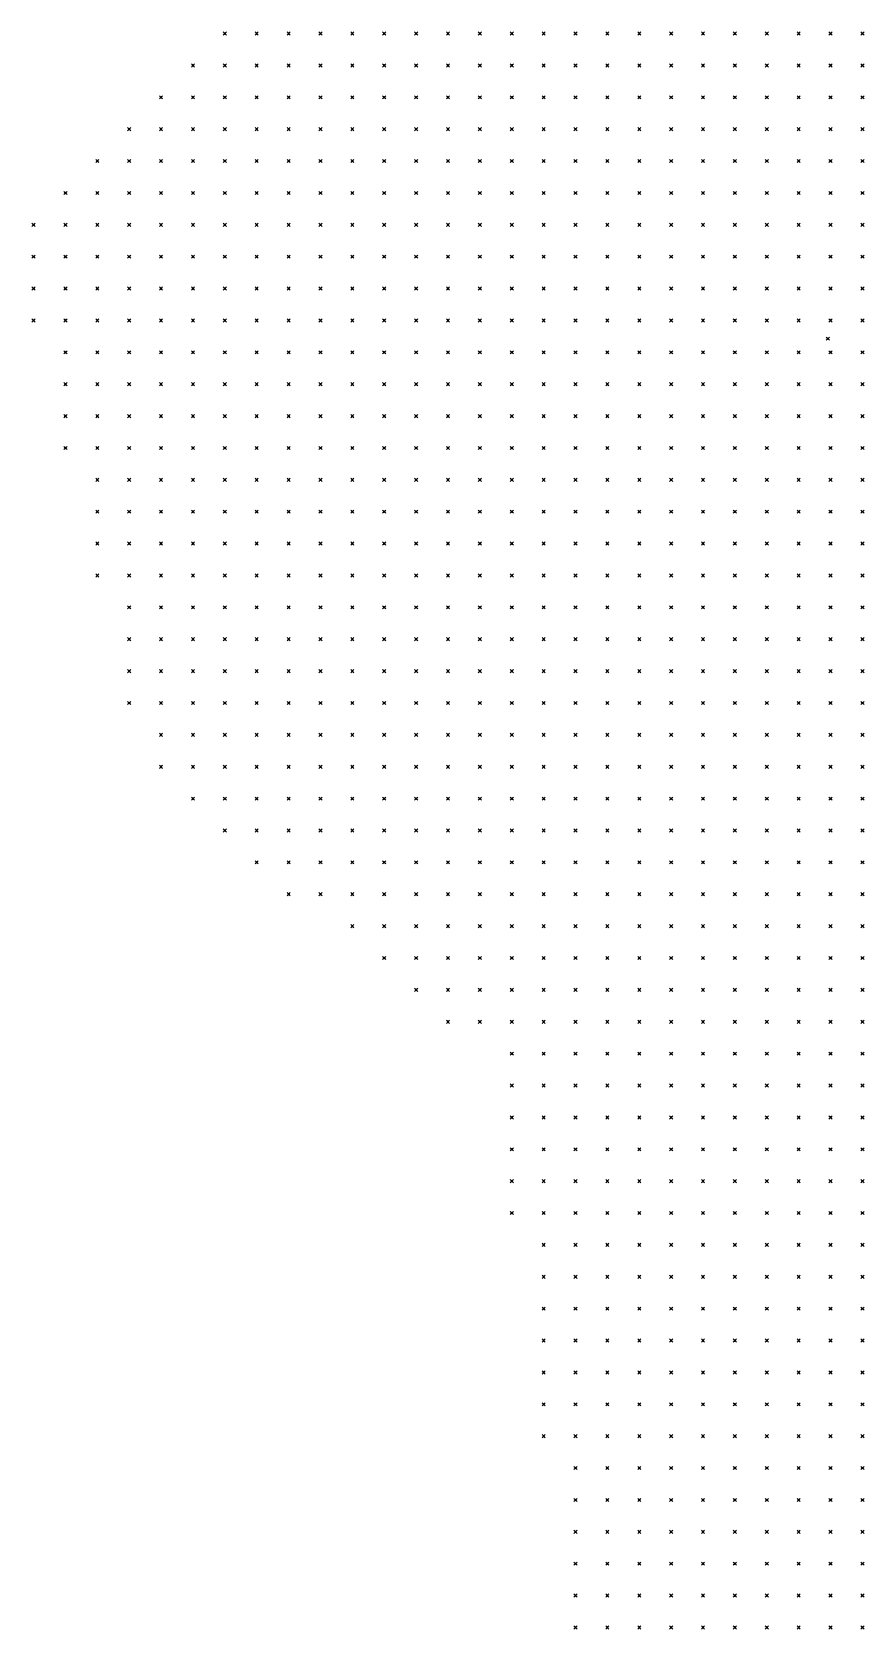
# Model space of a CAD drawing. Header units: metres. Extents: x 441556 to 446409, y 432338 to 461058.
# Drawn here: x 445016.2 to 445094.5, y 441659.3 to 441809.5 of the extents above; entities that cross this region are included whole.
import ezdxf

# ---------------------------------------------------------------- set-up
doc = ezdxf.new("R2010")
doc.units = ezdxf.units.M
doc.header["$MEASUREMENT"] = 0
doc.header["$PDMODE"] = 35
doc.header["$PDSIZE"] = 0.15
doc.layers.add('DTM-NOK-RevN_LIDAR_co_lidar', color=91, linetype='Continuous', lineweight=0)
doc.layers.add('DTM-NOK-RevN_RTK', color=32, linetype='Continuous', lineweight=0)

msp = doc.modelspace()

# ---------------------------------------------------------------- linework, layer by layer
at = {"layer": 'DTM-NOK-RevN_LIDAR_co_lidar'}
for p in [(445034.336, 441809.379, 334.257), (445037.335, 441809.379, 334.283), (445040.335, 441809.379, 334.345), (445043.334, 441809.379, 334.535), (445046.333, 441809.379, 334.755), (445049.333, 441809.379, 334.877), (445052.332, 441809.379, 334.942), (445055.331, 441809.379, 335.03), (445058.331, 441809.379, 335.022), (445061.33, 441809.379, 335), (445064.329, 441809.379, 335.001), (445067.329, 441809.379, 334.833), (445070.328, 441809.379, 334.686), (445073.327, 441809.379, 334.707), (445076.327, 441809.379, 334.708), (445079.326, 441809.379, 334.709), (445082.325, 441809.379, 334.718), (445085.325, 441809.379, 334.731), (445088.324, 441809.379, 334.805), (445091.323, 441809.379, 334.817), (445094.323, 441809.379, 334.809), (445031.337, 441806.38, 333.983), (445034.336, 441806.38, 334.186), (445037.335, 441806.38, 334.313), (445040.335, 441806.38, 334.395), (445043.334, 441806.38, 334.561), (445046.333, 441806.38, 334.745), (445049.333, 441806.38, 334.828), (445052.332, 441806.38, 334.873), (445055.331, 441806.38, 334.958), (445058.331, 441806.38, 335.01), (445061.33, 441806.38, 334.936), (445064.329, 441806.38, 334.943), (445067.329, 441806.38, 334.95), (445070.328, 441806.38, 334.805), (445073.327, 441806.38, 334.79), (445076.327, 441806.38, 334.749), (445079.326, 441806.38, 334.746), (445082.325, 441806.38, 334.742), (445085.325, 441806.38, 334.742), (445088.324, 441806.38, 334.806), (445091.323, 441806.38, 334.813), (445094.323, 441806.38, 334.826), (445028.337, 441803.38, 333.787), (445031.337, 441803.38, 333.924), (445034.336, 441803.38, 334.159), (445037.335, 441803.38, 334.297), (445040.335, 441803.38, 334.386), (445043.334, 441803.38, 334.584), (445046.333, 441803.38, 334.743), (445049.333, 441803.38, 334.79), (445052.332, 441803.38, 334.822), (445055.331, 441803.38, 334.868), (445058.331, 441803.38, 334.909), (445061.33, 441803.38, 334.862), (445064.329, 441803.38, 335.008), (445067.329, 441803.38, 335.041), (445070.328, 441803.38, 334.909), (445073.327, 441803.38, 334.894), (445076.327, 441803.38, 334.859), (445079.326, 441803.38, 334.854), (445082.325, 441803.38, 334.833), (445085.325, 441803.38, 334.83), (445088.324, 441803.38, 334.893), (445091.323, 441803.38, 334.86), (445094.323, 441803.38, 334.864), (445025.338, 441800.381, 333.631), (445028.337, 441800.381, 333.729), (445031.337, 441800.381, 333.835), (445034.336, 441800.381, 334.023), (445037.335, 441800.381, 334.21), (445040.335, 441800.381, 334.405), (445043.334, 441800.381, 334.636), (445046.333, 441800.381, 334.713), (445049.333, 441800.381, 334.694), (445052.332, 441800.381, 334.741), (445055.331, 441800.381, 334.789), (445058.331, 441800.381, 334.905), (445061.33, 441800.381, 334.989), (445064.329, 441800.381, 334.963), (445067.329, 441800.381, 334.941), (445070.328, 441800.381, 334.947), (445073.327, 441800.381, 334.949), (445076.327, 441800.381, 334.965), (445079.326, 441800.381, 334.964), (445082.325, 441800.381, 335.307), (445085.325, 441800.381, 335.346), (445088.324, 441800.381, 334.954), (445091.323, 441800.381, 334.858), (445094.323, 441800.381, 334.855), (445022.339, 441797.382, 333.582), (445025.338, 441797.382, 333.606), (445028.337, 441797.382, 333.723), (445031.337, 441797.382, 333.842), (445034.336, 441797.382, 333.885), (445037.335, 441797.382, 334.017), (445040.335, 441797.382, 334.116), (445043.334, 441797.382, 334.341), (445046.333, 441797.382, 334.622), (445049.333, 441797.382, 334.653), (445052.332, 441797.382, 334.567), (445055.331, 441797.382, 334.62), (445058.331, 441797.382, 334.744), (445061.33, 441797.382, 334.865), (445064.329, 441797.382, 334.957), (445067.329, 441797.382, 334.937), (445070.328, 441797.382, 334.99), (445073.327, 441797.382, 335.024), (445076.327, 441797.382, 335.444), (445079.326, 441797.382, 335.473), (445082.325, 441797.382, 335.448), (445085.325, 441797.382, 335.449), (445088.324, 441797.382, 334.977), (445091.323, 441797.382, 334.869), (445094.323, 441797.382, 334.865), (445019.339, 441794.382, 333.596), (445022.339, 441794.382, 333.561), (445025.338, 441794.382, 333.618), (445028.337, 441794.382, 333.678), (445031.337, 441794.382, 333.754), (445034.336, 441794.382, 333.845), (445037.335, 441794.382, 334.063), (445040.335, 441794.382, 334.206), (445043.334, 441794.382, 334.39), (445046.333, 441794.382, 334.594), (445049.333, 441794.382, 334.692), (445052.332, 441794.382, 334.792), (445055.331, 441794.382, 334.891), (445058.331, 441794.382, 334.923), (445061.33, 441794.382, 334.918), (445064.329, 441794.382, 334.913), (445067.329, 441794.382, 334.945), (445070.328, 441794.382, 335.074), (445073.327, 441794.382, 335.537), (445076.327, 441794.382, 335.552), (445079.326, 441794.382, 335.552), (445082.325, 441794.382, 335.522), (445085.325, 441794.382, 335.516), (445088.324, 441794.382, 335.026), (445091.323, 441794.382, 334.877), (445094.323, 441794.382, 334.861), (445016.34, 441791.383, 333.564), (445019.339, 441791.383, 333.55), (445022.339, 441791.383, 333.539), (445025.338, 441791.383, 333.567), (445028.337, 441791.383, 333.656), (445031.337, 441791.383, 333.748), (445034.336, 441791.383, 333.858), (445037.335, 441791.383, 333.961), (445040.335, 441791.383, 334.123), (445043.334, 441791.383, 334.363), (445046.333, 441791.383, 334.547), (445049.333, 441791.383, 334.705), (445052.332, 441791.383, 334.8), (445055.331, 441791.383, 334.78), (445058.331, 441791.383, 334.853), (445061.33, 441791.383, 334.85), (445064.329, 441791.383, 334.956), (445067.329, 441791.383, 335.2), (445070.328, 441791.383, 335.663), (445073.327, 441791.383, 335.657), (445076.327, 441791.383, 335.612), (445079.326, 441791.383, 335.596), (445082.325, 441791.383, 335.565), (445085.325, 441791.383, 335.555), (445088.324, 441791.383, 335.247), (445091.323, 441791.383, 334.894), (445094.323, 441791.383, 334.816), (445016.34, 441788.384, 333.497), (445019.339, 441788.384, 333.425), (445022.339, 441788.384, 333.528), (445025.338, 441788.384, 333.58), (445028.337, 441788.384, 333.629), (445031.337, 441788.384, 333.727), (445034.336, 441788.384, 333.774), (445037.335, 441788.384, 333.87), (445040.335, 441788.384, 334.04), (445043.334, 441788.384, 334.349), (445046.333, 441788.384, 334.598), (445049.333, 441788.384, 334.674), (445052.332, 441788.384, 334.745), (445055.331, 441788.384, 334.821), (445058.331, 441788.384, 334.861), (445061.33, 441788.384, 334.921), (445064.329, 441788.384, 334.967), (445067.329, 441788.384, 334.837), (445070.328, 441788.384, 335.277), (445073.327, 441788.384, 335.39), (445076.327, 441788.384, 335.353), (445079.326, 441788.384, 335.318), (445082.325, 441788.384, 335.316), (445085.325, 441788.384, 335.303), (445088.324, 441788.384, 335.126), (445091.323, 441788.384, 334.858), (445094.323, 441788.384, 334.797), (445016.34, 441785.384, 333.519), (445019.339, 441785.384, 333.602), (445022.339, 441785.384, 333.539), (445025.338, 441785.384, 333.566), (445028.337, 441785.384, 333.631), (445031.337, 441785.384, 333.672), (445034.336, 441785.384, 333.736), (445037.335, 441785.384, 333.837), (445040.335, 441785.384, 333.936), (445043.334, 441785.384, 334.168), (445046.333, 441785.384, 334.42), (445049.333, 441785.384, 334.573), (445052.332, 441785.384, 334.696), (445055.331, 441785.384, 334.672), (445058.331, 441785.384, 334.607), (445061.33, 441785.384, 334.805), (445064.329, 441785.384, 334.803), (445067.329, 441785.384, 334.785), (445070.328, 441785.384, 335.04), (445073.327, 441785.384, 335.221), (445076.327, 441785.384, 335.251), (445079.326, 441785.384, 335.243), (445082.325, 441785.384, 335.239), (445085.325, 441785.384, 335.19), (445088.324, 441785.384, 334.846), (445091.323, 441785.384, 334.743), (445094.323, 441785.384, 334.734), (445016.34, 441782.385, 333.56), (445019.339, 441782.385, 333.55), (445022.339, 441782.385, 333.538), (445025.338, 441782.385, 333.558), (445028.337, 441782.385, 333.627), (445031.337, 441782.385, 333.678), (445034.336, 441782.385, 333.73), (445037.335, 441782.385, 333.803), (445040.335, 441782.385, 333.887), (445043.334, 441782.385, 333.986), (445046.333, 441782.385, 334.195), (445049.333, 441782.385, 334.49), (445052.332, 441782.385, 334.681), (445055.331, 441782.385, 334.704), (445058.331, 441782.385, 334.694), (445061.33, 441782.385, 334.755), (445064.329, 441782.385, 334.77), (445067.329, 441782.385, 334.786), (445070.328, 441782.385, 334.952), (445073.327, 441782.385, 335.057), (445076.327, 441782.385, 335.102), (445079.326, 441782.385, 335.133), (445082.325, 441782.385, 335.14), (445085.325, 441782.385, 335.08), (445088.324, 441782.385, 334.774), (445091.323, 441782.385, 334.713), (445094.323, 441782.385, 334.712), (445019.339, 441779.386, 333.744), (445022.339, 441779.386, 333.554), (445025.338, 441779.386, 333.563), (445028.337, 441779.386, 333.629), (445031.337, 441779.386, 333.659), (445034.336, 441779.386, 333.708), (445037.335, 441779.386, 333.771), (445040.335, 441779.386, 333.839), (445043.334, 441779.386, 333.943), (445046.333, 441779.386, 334.191), (445049.333, 441779.386, 334.48), (445052.332, 441779.386, 334.66), (445055.331, 441779.386, 334.765), (445058.331, 441779.386, 334.798), (445061.33, 441779.386, 334.812), (445064.329, 441779.386, 334.782), (445067.329, 441779.386, 334.79), (445070.328, 441779.386, 334.916), (445073.327, 441779.386, 334.98), (445076.327, 441779.386, 335.029), (445079.326, 441779.386, 335.059), (445082.325, 441779.386, 335.054), (445085.325, 441779.386, 334.997), (445088.324, 441779.386, 334.655), (445091.323, 441779.386, 334.669), (445094.323, 441779.386, 334.704), (445019.339, 441776.386, 333.932), (445022.339, 441776.386, 333.588), (445025.338, 441776.386, 333.552), (445028.337, 441776.386, 333.602), (445031.337, 441776.386, 333.656), (445034.336, 441776.386, 333.717), (445037.335, 441776.386, 333.744), (445040.335, 441776.386, 333.797), (445043.334, 441776.386, 333.92), (445046.333, 441776.386, 334.235), (445049.333, 441776.386, 334.571), (445052.332, 441776.386, 334.688), (445055.331, 441776.386, 334.738), (445058.331, 441776.386, 334.784), (445061.33, 441776.386, 334.798), (445064.329, 441776.386, 334.795), (445067.329, 441776.386, 334.789), (445070.328, 441776.386, 334.821), (445073.327, 441776.386, 334.837), (445076.327, 441776.386, 334.993), (445079.326, 441776.386, 335.018), (445082.325, 441776.386, 334.975), (445085.325, 441776.386, 334.623), (445088.324, 441776.386, 334.482), (445091.323, 441776.386, 334.677), (445094.323, 441776.386, 334.74), (445019.339, 441773.387, 333.967), (445022.339, 441773.387, 333.597), (445025.338, 441773.387, 333.527), (445028.337, 441773.387, 333.566), (445031.337, 441773.387, 333.6), (445034.336, 441773.387, 333.685), (445037.335, 441773.387, 333.733), (445040.335, 441773.387, 333.788), (445043.334, 441773.387, 333.926), (445046.333, 441773.387, 334.187), (445049.333, 441773.387, 334.446), (445052.332, 441773.387, 334.593), (445055.331, 441773.387, 334.687), (445058.331, 441773.387, 334.722), (445061.33, 441773.387, 334.745), (445064.329, 441773.387, 334.771), (445067.329, 441773.387, 334.772), (445070.328, 441773.387, 334.772), (445073.327, 441773.387, 334.772), (445076.327, 441773.387, 334.833), (445079.326, 441773.387, 334.942), (445082.325, 441773.387, 334.72), (445085.325, 441773.387, 334.448), (445088.324, 441773.387, 334.4), (445091.323, 441773.387, 334.502), (445094.323, 441773.387, 334.662), (445019.339, 441770.388, 333.847), (445022.339, 441770.388, 333.585), (445025.338, 441770.388, 333.524), (445028.337, 441770.388, 333.562), (445031.337, 441770.388, 333.563), (445034.336, 441770.388, 333.65), (445037.335, 441770.388, 333.702), (445040.335, 441770.388, 333.765), (445043.334, 441770.388, 333.894), (445046.333, 441770.388, 334.12), (445049.333, 441770.388, 334.376), (445052.332, 441770.388, 334.518), (445055.331, 441770.388, 334.57), (445058.331, 441770.388, 334.614), (445061.33, 441770.388, 334.659), (445064.329, 441770.388, 334.713), (445067.329, 441770.388, 334.742), (445070.328, 441770.388, 334.757), (445073.327, 441770.388, 334.759), (445076.327, 441770.388, 334.747), (445079.326, 441770.388, 334.747), (445082.325, 441770.388, 334.489), (445085.325, 441770.388, 334.41), (445088.324, 441770.388, 334.394), (445091.323, 441770.388, 334.379), (445094.323, 441770.388, 334.473), (445022.339, 441767.388, 333.556), (445025.338, 441767.388, 333.532), (445028.337, 441767.388, 333.589), (445031.337, 441767.388, 333.571), (445034.336, 441767.388, 333.631), (445037.335, 441767.388, 333.67), (445040.335, 441767.388, 333.7), (445043.334, 441767.388, 333.817), (445046.333, 441767.388, 334.079), (445049.333, 441767.388, 334.401), (445052.332, 441767.388, 334.52), (445055.331, 441767.388, 334.46), (445058.331, 441767.388, 334.521), (445061.33, 441767.388, 334.575), (445064.329, 441767.388, 334.618), (445067.329, 441767.388, 334.649), (445070.328, 441767.388, 334.657), (445073.327, 441767.388, 334.693), (445076.327, 441767.388, 334.68), (445079.326, 441767.388, 334.331), (445082.325, 441767.388, 334.231), (445085.325, 441767.388, 334.341), (445088.324, 441767.388, 334.343), (445091.323, 441767.388, 334.24), (445094.323, 441767.388, 334.199), (445022.339, 441764.389, 333.507), (445025.338, 441764.389, 333.526), (445028.337, 441764.389, 333.563), (445031.337, 441764.389, 333.573), (445034.336, 441764.389, 333.637), (445037.335, 441764.389, 333.662), (445040.335, 441764.389, 333.689), (445043.334, 441764.389, 333.787), (445046.333, 441764.389, 334.027), (445049.333, 441764.389, 334.404), (445052.332, 441764.389, 334.636), (445055.331, 441764.389, 334.581), (445058.331, 441764.389, 334.522), (445061.33, 441764.389, 334.536), (445064.329, 441764.389, 334.554), (445067.329, 441764.389, 334.559), (445070.328, 441764.389, 334.571), (445073.327, 441764.389, 334.61), (445076.327, 441764.389, 334.416), (445079.326, 441764.389, 334.055), (445082.325, 441764.389, 334.058), (445085.325, 441764.389, 334.189), (445088.324, 441764.389, 334.299), (445091.323, 441764.389, 334.231), (445094.323, 441764.389, 334.131), (445022.339, 441761.39, 333.507), (445025.338, 441761.39, 333.534), (445028.337, 441761.39, 333.525), (445031.337, 441761.39, 333.564), (445034.336, 441761.39, 333.622), (445037.335, 441761.39, 333.639), (445040.335, 441761.39, 333.7), (445043.334, 441761.39, 333.782), (445046.333, 441761.39, 333.93), (445049.333, 441761.39, 334.26), (445052.332, 441761.39, 334.61), (445055.331, 441761.39, 334.693), (445058.331, 441761.39, 334.57), (445061.33, 441761.39, 334.514), (445064.329, 441761.39, 334.511), (445067.329, 441761.39, 334.493), (445070.328, 441761.39, 334.499), (445073.327, 441761.39, 334.442), (445076.327, 441761.39, 334.141), (445079.326, 441761.39, 334.008), (445082.325, 441761.39, 334.025), (445085.325, 441761.39, 334.073), (445088.324, 441761.39, 334.358), (445091.323, 441761.39, 334.302), (445094.323, 441761.39, 334.274), (445022.339, 441758.39, 333.529), (445025.338, 441758.39, 333.545), (445028.337, 441758.39, 333.532), (445031.337, 441758.39, 333.553), (445034.336, 441758.39, 333.595), (445037.335, 441758.39, 333.625), (445040.335, 441758.39, 333.671), (445043.334, 441758.39, 333.744), (445046.333, 441758.39, 333.834), (445049.333, 441758.39, 334.041), (445052.332, 441758.39, 334.37), (445055.331, 441758.39, 334.564), (445058.331, 441758.39, 334.518), (445061.33, 441758.39, 334.448), (445064.329, 441758.39, 334.418), (445067.329, 441758.39, 334.339), (445070.328, 441758.39, 334.306), (445073.327, 441758.39, 334.211), (445076.327, 441758.39, 334.004), (445079.326, 441758.39, 333.965), (445082.325, 441758.39, 333.993), (445085.325, 441758.39, 334.029), (445088.324, 441758.39, 334.261), (445091.323, 441758.39, 334.253), (445094.323, 441758.39, 334.402), (445025.338, 441755.391, 333.529), (445028.337, 441755.391, 333.544), (445031.337, 441755.391, 333.556), (445034.336, 441755.391, 333.609), (445037.335, 441755.391, 333.608), (445040.335, 441755.391, 333.606), (445043.334, 441755.391, 333.659), (445046.333, 441755.391, 333.749), (445049.333, 441755.391, 333.91), (445052.332, 441755.391, 334.16), (445055.331, 441755.391, 334.328), (445058.331, 441755.391, 334.316), (445061.33, 441755.391, 334.287), (445064.329, 441755.391, 334.22), (445067.329, 441755.391, 334.131), (445070.328, 441755.391, 334.113), (445073.327, 441755.391, 334.081), (445076.327, 441755.391, 333.969), (445079.326, 441755.391, 333.958), (445082.325, 441755.391, 333.915), (445085.325, 441755.391, 333.93), (445088.324, 441755.391, 333.984), (445091.323, 441755.391, 334.099), (445094.323, 441755.391, 334.369), (445025.338, 441752.392, 333.527), (445028.337, 441752.392, 333.557), (445031.337, 441752.392, 333.591), (445034.336, 441752.392, 333.645), (445037.335, 441752.392, 333.584), (445040.335, 441752.392, 333.566), (445043.334, 441752.392, 333.61), (445046.333, 441752.392, 333.678), (445049.333, 441752.392, 333.81), (445052.332, 441752.392, 333.963), (445055.331, 441752.392, 334.04), (445058.331, 441752.392, 334.049), (445061.33, 441752.392, 334.055), (445064.329, 441752.392, 333.996), (445067.329, 441752.392, 334.016), (445070.328, 441752.392, 334.052), (445073.327, 441752.392, 334.027), (445076.327, 441752.392, 334.048), (445079.326, 441752.392, 334.007), (445082.325, 441752.392, 333.841), (445085.325, 441752.392, 333.824), (445088.324, 441752.392, 333.865), (445091.323, 441752.392, 333.893), (445094.323, 441752.392, 334.087), (445025.338, 441749.392, 333.547), (445028.337, 441749.392, 333.571), (445031.337, 441749.392, 333.612), (445034.336, 441749.392, 333.674), (445037.335, 441749.392, 333.647), (445040.335, 441749.392, 333.632), (445043.334, 441749.392, 333.68), (445046.333, 441749.392, 333.704), (445049.333, 441749.392, 333.726), (445052.332, 441749.392, 333.78), (445055.331, 441749.392, 333.806), (445058.331, 441749.392, 333.829), (445061.33, 441749.392, 333.882), (445064.329, 441749.392, 333.929), (445067.329, 441749.392, 333.965), (445070.328, 441749.392, 334.003), (445073.327, 441749.392, 334.016), (445076.327, 441749.392, 334.086), (445079.326, 441749.392, 334.072), (445082.325, 441749.392, 333.858), (445085.325, 441749.392, 333.806), (445088.324, 441749.392, 333.804), (445091.323, 441749.392, 333.808), (445094.323, 441749.392, 333.865), (445025.338, 441746.393, 333.531), (445028.337, 441746.393, 333.555), (445031.337, 441746.393, 333.582), (445034.336, 441746.393, 333.641), (445037.335, 441746.393, 333.626), (445040.335, 441746.393, 333.589), (445043.334, 441746.393, 333.649), (445046.333, 441746.393, 333.683), (445049.333, 441746.393, 333.668), (445052.332, 441746.393, 333.694), (445055.331, 441746.393, 333.72), (445058.331, 441746.393, 333.773), (445061.33, 441746.393, 333.849), (445064.329, 441746.393, 333.916), (445067.329, 441746.393, 333.948), (445070.328, 441746.393, 334.005), (445073.327, 441746.393, 334.094), (445076.327, 441746.393, 334.126), (445079.326, 441746.393, 334.213), (445082.325, 441746.393, 333.966), (445085.325, 441746.393, 333.808), (445088.324, 441746.393, 333.792), (445091.323, 441746.393, 333.806), (445094.323, 441746.393, 333.946), (445028.337, 441743.394, 333.513), (445031.337, 441743.394, 333.521), (445034.336, 441743.394, 333.563), (445037.335, 441743.394, 333.57), (445040.335, 441743.394, 333.619), (445043.334, 441743.394, 333.652), (445046.333, 441743.394, 333.618), (445049.333, 441743.394, 333.618), (445052.332, 441743.394, 333.682), (445055.331, 441743.394, 333.742), (445058.331, 441743.394, 333.795), (445061.33, 441743.394, 333.895), (445064.329, 441743.394, 333.965), (445067.329, 441743.394, 333.984), (445070.328, 441743.394, 334.014), (445073.327, 441743.394, 334.125), (445076.327, 441743.394, 334.193), (445079.326, 441743.394, 334.281), (445082.325, 441743.394, 334.19), (445085.325, 441743.394, 333.818), (445088.324, 441743.394, 333.761), (445091.323, 441743.394, 333.79), (445094.323, 441743.394, 333.878), (445028.337, 441740.394, 333.497), (445031.337, 441740.394, 333.548), (445034.336, 441740.394, 333.604), (445037.335, 441740.394, 333.613), (445040.335, 441740.394, 333.63), (445043.334, 441740.394, 333.652), (445046.333, 441740.394, 333.63), (445049.333, 441740.394, 333.641), (445052.332, 441740.394, 333.71), (445055.331, 441740.394, 333.764), (445058.331, 441740.394, 333.857), (445061.33, 441740.394, 333.985), (445064.329, 441740.394, 334.046), (445067.329, 441740.394, 334.012), (445070.328, 441740.394, 333.97), (445073.327, 441740.394, 334.09), (445076.327, 441740.394, 334.235), (445079.326, 441740.394, 334.34), (445082.325, 441740.394, 334.248), (445085.325, 441740.394, 333.831), (445088.324, 441740.394, 333.733), (445091.323, 441740.394, 333.758), (445094.323, 441740.394, 333.787), (445031.337, 441737.395, 333.545), (445034.336, 441737.395, 333.583), (445037.335, 441737.395, 333.581), (445040.335, 441737.395, 333.569), (445043.334, 441737.395, 333.627), (445046.333, 441737.395, 333.664), (445049.333, 441737.395, 333.651), (445052.332, 441737.395, 333.647), (445055.331, 441737.395, 333.666), (445058.331, 441737.395, 333.808), (445061.33, 441737.395, 334), (445064.329, 441737.395, 334.079), (445067.329, 441737.395, 333.995), (445070.328, 441737.395, 333.903), (445073.327, 441737.395, 333.987), (445076.327, 441737.395, 334.167), (445079.326, 441737.395, 334.291), (445082.325, 441737.395, 334.121), (445085.325, 441737.395, 333.826), (445088.324, 441737.395, 333.734), (445091.323, 441737.395, 333.763), (445094.323, 441737.395, 333.766), (445034.336, 441734.396, 333.525), (445037.335, 441734.396, 333.592), (445040.335, 441734.396, 333.626), (445043.334, 441734.396, 333.617), (445046.333, 441734.396, 333.595), (445049.333, 441734.396, 333.607), (445052.332, 441734.396, 333.671), (445055.331, 441734.396, 333.7), (445058.331, 441734.396, 333.691), (445061.33, 441734.396, 333.748), (445064.329, 441734.396, 333.809), (445067.329, 441734.396, 333.825), (445070.328, 441734.396, 333.742), (445073.327, 441734.396, 333.756), (445076.327, 441734.396, 333.664), (445079.326, 441734.396, 333.677), (445082.325, 441734.396, 333.628), (445085.325, 441734.396, 333.645), (445088.324, 441734.396, 333.631), (445091.323, 441734.396, 333.669), (445094.323, 441734.396, 333.73), (445037.335, 441731.396, 333.505), (445040.335, 441731.396, 333.552), (445043.334, 441731.396, 333.573), (445046.333, 441731.396, 333.623), (445049.333, 441731.396, 333.677), (445052.332, 441731.396, 333.632), (445055.331, 441731.396, 333.552), (445058.331, 441731.396, 333.554), (445061.33, 441731.396, 333.588), (445064.329, 441731.396, 333.597), (445067.329, 441731.396, 333.594), (445070.328, 441731.396, 333.612), (445073.327, 441731.396, 333.53), (445076.327, 441731.396, 333.583), (445079.326, 441731.396, 333.624), (445082.325, 441731.396, 333.643), (445085.325, 441731.396, 333.673), (445088.324, 441731.396, 333.689), (445091.323, 441731.396, 333.68), (445094.323, 441731.396, 333.678), (445040.335, 441728.397, 333.531), (445043.334, 441728.397, 333.484), (445046.333, 441728.397, 333.497), (445049.333, 441728.397, 333.523), (445052.332, 441728.397, 333.517), (445055.331, 441728.397, 333.548), (445058.331, 441728.397, 333.532), (445061.33, 441728.397, 333.533), (445064.329, 441728.397, 333.55), (445067.329, 441728.397, 333.585), (445070.328, 441728.397, 333.551), (445073.327, 441728.397, 333.583), (445076.327, 441728.397, 333.656), (445079.326, 441728.397, 333.651), (445082.325, 441728.397, 333.685), (445085.325, 441728.397, 333.688), (445088.324, 441728.397, 333.71), (445091.323, 441728.397, 333.696), (445094.323, 441728.397, 333.708), (445046.333, 441725.397, 333.607), (445049.333, 441725.397, 333.584), (445052.332, 441725.397, 333.576), (445055.331, 441725.397, 333.564), (445058.331, 441725.397, 333.567), (445061.33, 441725.397, 333.634), (445064.329, 441725.397, 333.619), (445067.329, 441725.397, 333.622), (445070.328, 441725.397, 333.609), (445073.327, 441725.397, 333.7), (445076.327, 441725.397, 333.779), (445079.326, 441725.397, 333.74), (445082.325, 441725.397, 333.863), (445085.325, 441725.397, 333.929), (445088.324, 441725.397, 333.963), (445091.323, 441725.397, 333.985), (445094.323, 441725.397, 334.208), (445049.333, 441722.398, 333.6), (445052.332, 441722.398, 333.634), (445055.331, 441722.398, 333.631), (445058.331, 441722.398, 333.654), (445061.33, 441722.398, 333.695), (445064.329, 441722.398, 333.72), (445067.329, 441722.398, 333.747), (445070.328, 441722.398, 333.737), (445073.327, 441722.398, 333.732), (445076.327, 441722.398, 333.851), (445079.326, 441722.398, 333.957), (445082.325, 441722.398, 333.948), (445085.325, 441722.398, 334.018), (445088.324, 441722.398, 334.092), (445091.323, 441722.398, 334.242), (445094.323, 441722.398, 334.385), (445052.332, 441719.399, 333.65), (445055.331, 441719.399, 333.714), (445058.331, 441719.399, 333.718), (445061.33, 441719.399, 333.731), (445064.329, 441719.399, 333.768), (445067.329, 441719.399, 333.839), (445070.328, 441719.399, 333.907), (445073.327, 441719.399, 333.935), (445076.327, 441719.399, 333.931), (445079.326, 441719.399, 333.996), (445082.325, 441719.399, 334.044), (445085.325, 441719.399, 334.143), (445088.324, 441719.399, 334.375), (445091.323, 441719.399, 334.573), (445094.323, 441719.399, 334.716), (445055.331, 441716.399, 333.779), (445058.331, 441716.399, 333.833), (445061.33, 441716.399, 333.864), (445064.329, 441716.399, 333.867), (445067.329, 441716.399, 333.904), (445070.328, 441716.399, 333.945), (445073.327, 441716.399, 333.957), (445076.327, 441716.399, 333.919), (445079.326, 441716.399, 333.972), (445082.325, 441716.399, 334.157), (445085.325, 441716.399, 334.365), (445088.324, 441716.399, 334.653), (445091.323, 441716.399, 334.808), (445094.323, 441716.399, 334.944), (445061.33, 441713.4, 333.909), (445064.329, 441713.4, 333.936), (445067.329, 441713.4, 333.964), (445070.328, 441713.4, 333.961), (445073.327, 441713.4, 334.05), (445076.327, 441713.4, 334.104), (445079.326, 441713.4, 334.235), (445082.325, 441713.4, 334.408), (445085.325, 441713.4, 334.67), (445088.324, 441713.4, 334.816), (445091.323, 441713.4, 334.865), (445094.323, 441713.4, 334.838), (445061.33, 441710.401, 333.892), (445064.329, 441710.401, 333.914), (445067.329, 441710.401, 333.95), (445070.328, 441710.401, 334.106), (445073.327, 441710.401, 334.463), (445076.327, 441710.401, 334.723), (445079.326, 441710.401, 334.762), (445082.325, 441710.401, 334.801), (445085.325, 441710.401, 334.848), (445088.324, 441710.401, 334.794), (445091.323, 441710.401, 334.731), (445094.323, 441710.401, 334.788), (445061.33, 441707.401, 333.885), (445064.329, 441707.401, 333.975), (445067.329, 441707.401, 334.187), (445070.328, 441707.401, 334.529), (445073.327, 441707.401, 334.818), (445076.327, 441707.401, 335.009), (445079.326, 441707.401, 334.961), (445082.325, 441707.401, 334.862), (445085.325, 441707.401, 334.935), (445088.324, 441707.401, 334.846), (445091.323, 441707.401, 334.816), (445094.323, 441707.401, 334.804), (445061.33, 441704.402, 334.017), (445064.329, 441704.402, 334.316), (445067.329, 441704.402, 334.638), (445070.328, 441704.402, 334.872), (445073.327, 441704.402, 334.928), (445076.327, 441704.402, 334.877), (445079.326, 441704.402, 335.002), (445082.325, 441704.402, 334.89), (445085.325, 441704.402, 334.968), (445088.324, 441704.402, 334.956), (445091.323, 441704.402, 334.886), (445094.323, 441704.402, 334.745), (445061.33, 441701.403, 334.344), (445064.329, 441701.403, 334.668), (445067.329, 441701.403, 334.849), (445070.328, 441701.403, 334.907), (445073.327, 441701.403, 334.834), (445076.327, 441701.403, 334.853), (445079.326, 441701.403, 334.981), (445082.325, 441701.403, 335.003), (445085.325, 441701.403, 335.029), (445088.324, 441701.403, 334.964), (445091.323, 441701.403, 334.76), (445094.323, 441701.403, 334.65), (445061.33, 441698.403, 334.605), (445064.329, 441698.403, 334.818), (445067.329, 441698.403, 334.892), (445070.328, 441698.403, 334.932), (445073.327, 441698.403, 334.923), (445076.327, 441698.403, 334.967), (445079.326, 441698.403, 334.953), (445082.325, 441698.403, 335.023), (445085.325, 441698.403, 335.036), (445088.324, 441698.403, 334.775), (445091.323, 441698.403, 334.618), (445094.323, 441698.403, 334.625), (445064.329, 441695.404, 334.846), (445067.329, 441695.404, 334.936), (445070.328, 441695.404, 335.018), (445073.327, 441695.404, 335.057), (445076.327, 441695.404, 334.923), (445079.326, 441695.404, 334.869), (445082.325, 441695.404, 334.938), (445085.325, 441695.404, 334.875), (445088.324, 441695.404, 334.602), (445091.323, 441695.404, 334.572), (445094.323, 441695.404, 334.608), (445064.329, 441692.405, 334.852), (445067.329, 441692.405, 334.935), (445070.328, 441692.405, 334.967), (445073.327, 441692.405, 334.922), (445076.327, 441692.405, 334.801), (445079.326, 441692.405, 334.718), (445082.325, 441692.405, 334.734), (445085.325, 441692.405, 334.591), (445088.324, 441692.405, 334.545), (445091.323, 441692.405, 334.567), (445094.323, 441692.405, 334.646), (445064.329, 441689.405, 334.845), (445067.329, 441689.405, 334.902), (445070.328, 441689.405, 334.854), (445073.327, 441689.405, 334.687), (445076.327, 441689.405, 334.69), (445079.326, 441689.405, 334.581), (445082.325, 441689.405, 334.404), (445085.325, 441689.405, 334.524), (445088.324, 441689.405, 334.572), (445091.323, 441689.405, 334.671), (445094.323, 441689.405, 334.77), (445064.329, 441686.406, 334.799), (445067.329, 441686.406, 334.831), (445070.328, 441686.406, 334.763), (445073.327, 441686.406, 334.562), (445076.327, 441686.406, 334.497), (445079.326, 441686.406, 334.333), (445082.325, 441686.406, 334.226), (445085.325, 441686.406, 334.673), (445088.324, 441686.406, 334.769), (445091.323, 441686.406, 334.859), (445094.323, 441686.406, 334.773), (445064.329, 441683.407, 334.754), (445067.329, 441683.407, 334.73), (445070.328, 441683.407, 334.611), (445073.327, 441683.407, 334.556), (445076.327, 441683.407, 334.326), (445079.326, 441683.407, 334.199), (445082.325, 441683.407, 334.344), (445085.325, 441683.407, 334.535), (445088.324, 441683.407, 334.885), (445091.323, 441683.407, 334.878), (445094.323, 441683.407, 334.723), (445064.329, 441680.407, 334.69), (445067.329, 441680.407, 334.578), (445070.328, 441680.407, 334.453), (445073.327, 441680.407, 334.285), (445076.327, 441680.407, 334.173), (445079.326, 441680.407, 334.45), (445082.325, 441680.407, 334.356), (445085.325, 441680.407, 334.629), (445088.324, 441680.407, 334.799), (445091.323, 441680.407, 334.837), (445094.323, 441680.407, 334.676), (445064.329, 441677.408, 334.482), (445067.329, 441677.408, 334.346), (445070.328, 441677.408, 334.166), (445073.327, 441677.408, 334.18), (445076.327, 441677.408, 334.52), (445079.326, 441677.408, 334.5), (445082.325, 441677.408, 334.321), (445085.325, 441677.408, 334.782), (445088.324, 441677.408, 334.644), (445091.323, 441677.408, 334.642), (445094.323, 441677.408, 334.598), (445067.329, 441674.409, 333.954), (445070.328, 441674.409, 334.081), (445073.327, 441674.409, 334.382), (445076.327, 441674.409, 334.62), (445079.326, 441674.409, 334.955), (445082.325, 441674.409, 334.644), (445085.325, 441674.409, 334.675), (445088.324, 441674.409, 334.723), (445091.323, 441674.409, 334.634), (445094.323, 441674.409, 334.751), (445067.329, 441671.409, 334.012), (445070.328, 441671.409, 334.162), (445073.327, 441671.409, 334.395), (445076.327, 441671.409, 334.603), (445079.326, 441671.409, 334.85), (445082.325, 441671.409, 334.692), (445085.325, 441671.409, 334.632), (445088.324, 441671.409, 334.813), (445091.323, 441671.409, 334.804), (445094.323, 441671.409, 334.821), (445067.329, 441668.41, 334.091), (445070.328, 441668.41, 334.42), (445073.327, 441668.41, 334.719), (445076.327, 441668.41, 334.849), (445079.326, 441668.41, 334.702), (445082.325, 441668.41, 334.714), (445085.325, 441668.41, 334.671), (445088.324, 441668.41, 334.594), (445091.323, 441668.41, 334.575), (445094.323, 441668.41, 334.645), (445067.329, 441665.411, 334.244), (445070.328, 441665.411, 334.418), (445073.327, 441665.411, 334.823), (445076.327, 441665.411, 334.977), (445079.326, 441665.411, 334.521), (445082.325, 441665.411, 334.614), (445085.325, 441665.411, 334.515), (445088.324, 441665.411, 334.656), (445091.323, 441665.411, 334.653), (445094.323, 441665.411, 334.798), (445067.329, 441662.411, 334.599), (445070.328, 441662.411, 334.517), (445073.327, 441662.411, 334.766), (445076.327, 441662.411, 334.764), (445079.326, 441662.411, 334.467), (445082.325, 441662.411, 334.764), (445085.325, 441662.411, 334.733), (445088.324, 441662.411, 335.004), (445091.323, 441662.411, 334.905), (445094.323, 441662.411, 334.996), (445067.329, 441659.412, 334.524), (445070.328, 441659.412, 334.6), (445073.327, 441659.412, 334.622), (445076.327, 441659.412, 334.655), (445079.326, 441659.412, 334.817), (445082.325, 441659.412, 335.06), (445085.325, 441659.412, 334.885), (445088.324, 441659.412, 334.768), (445091.323, 441659.412, 335.165), (445094.323, 441659.412, 335.184)]:
    msp.add_point(p, dxfattribs=at)
at = {"layer": 'DTM-NOK-RevN_RTK'}
msp.add_point((445091.066, 441780.676, 334.511), dxfattribs=at)

doc.saveas('drawing.dxf')
